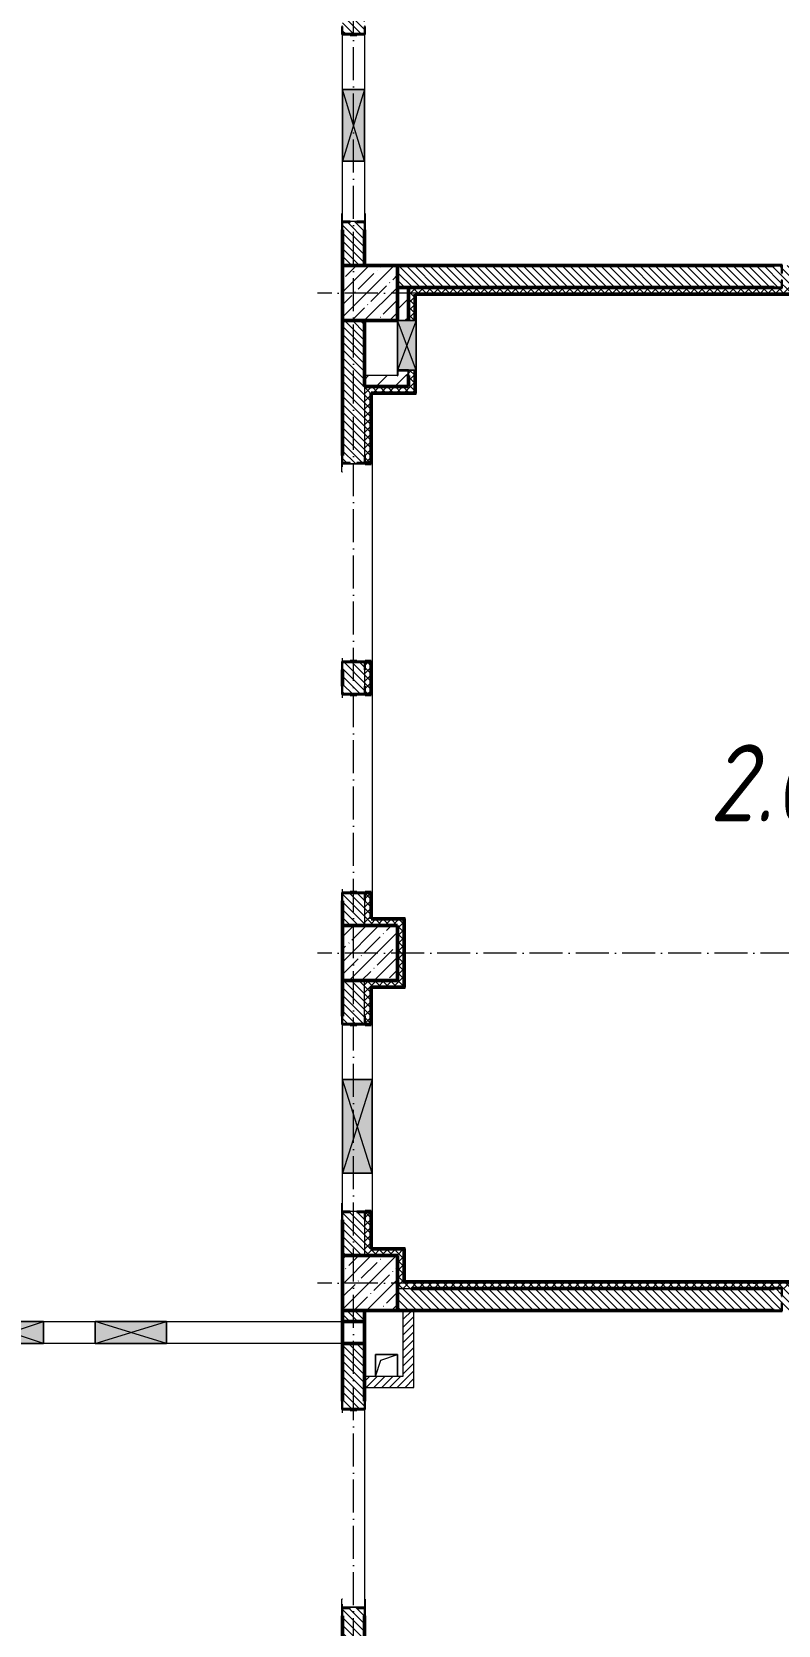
# Model space of a CAD drawing. Header units: millimetres. Extents: x -12989 to 629078, y -109036 to 555275.
# Drawn here: x 133684 to 140472, y 85935 to 100420 of the extents above; entities that cross this region are included whole.
import ezdxf

# ---------------------------------------------------------------- set-up
doc = ezdxf.new("R2010")
doc.units = ezdxf.units.MM
doc.linetypes.add('50_200_ШТРИХ_1Т_ш5_п1_п1_', pattern=[700, 500, -100, 0, -100])
for name, color, linetype, lineweight in [('A-DETL-GENF-OTLN', 7, 'Continuous', 9), ('A-FLOR-____-OTLN', 7, 'Continuous', 9), ('A-GENM-____-MCUT', 7, 'Continuous', 25), ('A-GENM-____-OTLN', 7, 'Continuous', 9), ('A-GENM-____-OTLN-1', 7, 'Continuous', 25), ('A-GLAZ-____-OTLN', 7, 'Continuous', 9), ('A-WALL-____-MCUT-2', 7, 'Continuous', 50), ('A-WALL-____-MCUT-3', 7, 'Continuous', 9), ('A-WALL-____-OTLN', 7, 'Continuous', 9), ('A-WALL-____-PATT-1', 7, 'Continuous', 9), ('A-WALL-FNSH-MCUT-1', 7, 'Continuous', 9), ('I-WALL-____-OTLN', 7, 'Continuous', 9), ('S-COLS-____-MCUT', 7, 'Continuous', 50), ('S-COLS-____-OTLN', 7, 'Continuous', 9), ('S-GRID-____-OTLN-1', 7, '50_200_ШТРИХ_1Т_ш5_п1_п1_', 9), ('Марки помещений', 7, 'Continuous', 9)]:
    doc.layers.add(name, color=color, linetype=linetype, lineweight=lineweight)
doc.layers.add('A-WALL-____-PATT-2', color=7, linetype='Continuous', lineweight=9, true_color=0x787878)
doc.styles.add('ISOCPEUR_I_3', font='isocpeui.ttf', dxfattribs={"width": 0.85, "height": 2.2})
pattern_1 = [(135, (43259.71, 63713.66), (-35.35534, -35.35534), [])]
pattern_2 = [(45, (43259.71, 63713.66), (-35.35534, 35.35534), []), (135, (43259.71, 63713.66), (-35.35534, -35.35534), [])]
pattern_3 = [(45, (43259.71, 63713.66), (-35.35534, 35.35534), [])]
pattern_4 = [(45, (43259.71, 63713.66), (-84.85281, 84.85281), [])]

# ---------------------------------------------------------------- blocks, each defined once
blk = doc.blocks.new('BSC_Колонна _Прямоугольная - 500х500-V27-АР1_План отверстий 2 этажа в осях 1-64_А-ГГ')
at = {"layer": 'S-COLS-____-OTLN'}
h = blk.add_hatch(dxfattribs=at)
h.set_pattern_fill('FP_56', color=256, style=0, pattern_type=2)
h.set_pattern_definition([(45, (-93500, -25331.04), (-114.04925, 114.04925), []), (45, (-93385.95, -25331.04), (-114.04925, 114.04925), [201.613, -40.323, 3.353, -36.97])])
h.paths.add_polyline_path([(-250, -250), (250, -250), (250, 250), (-250, 250)], flags=0)
at = {"layer": 'S-COLS-____-MCUT'}
for p, q in [((250, 250), (-250, 250)), ((-250, 250), (-250, -250)), ((250, -250), (250, 250)), ((-250, -250), (250, -250))]:
    blk.add_line(p, q, dxfattribs=at)
blk = doc.blocks.new('BSC_Колонна _Прямоугольная - 500х500-V29-АР1_План отверстий 2 этажа в осях 1-64_А-ГГ')
at = {"layer": 'S-COLS-____-OTLN'}
h = blk.add_hatch(dxfattribs=at)
h.set_pattern_fill('FP_58', color=256, style=0, pattern_type=2)
h.set_pattern_definition([(45, (-93500, -34331.04), (-114.04925, 114.04925), []), (45, (-93385.95, -34331.04), (-114.04925, 114.04925), [201.613, -40.323, 3.353, -36.97])])
h.paths.add_polyline_path([(-250, -250), (250, -250), (250, 250), (-250, 250)], flags=0)
at = {"layer": 'S-COLS-____-MCUT'}
for p, q in [((250, 250), (-250, 250)), ((-250, 250), (-250, -250)), ((250, -250), (250, 250)), ((-250, -250), (250, -250))]:
    blk.add_line(p, q, dxfattribs=at)
blk = doc.blocks.new('BSC_Колонна _Прямоугольная - 500х500-V35-АР1_План отверстий 2 этажа в осях 1-64_А-ГГ')
at = {"layer": 'S-COLS-____-OTLN'}
h = blk.add_hatch(dxfattribs=at)
h.set_pattern_fill('FP_64', color=256, style=0, pattern_type=2)
h.set_pattern_definition([(45, (-93500, -28331.04), (-114.04925, 114.04925), []), (45, (-93385.95, -28331.04), (-114.04925, 114.04925), [201.613, -40.323, 3.353, -36.97])])
h.paths.add_polyline_path([(-250, -250), (250, -250), (250, 250), (-250, 250), (-250, -75)], flags=0)
at = {"layer": 'S-COLS-____-MCUT'}
for p, q in [((250, 250), (-250, 250)), ((-250, 250), (-250, -250)), ((250, -250), (250, 250)), ((-250, -250), (250, -250))]:
    blk.add_line(p, q, dxfattribs=at)
blk = doc.blocks.new('АР_Перемычка - АР_Перемычка-28448550-АР1_План отверстий 2 этажа в осях 1-64_А-ГГ')
at = {"layer": 'A-GENM-____-OTLN'}
blk.add_line((-350, -100), (-342, -100), dxfattribs=at)
blk = doc.blocks.new('Фахверк_СКБ_Уголок - 200_3960-28268576-АР1_План отверстий 2 этажа в осях 1-64_А-ГГ')
at = {"layer": 'A-GENM-____-MCUT'}
for p, q in [((200, 156), (125, 156)), ((125, 156), (125, 81)), ((131, 81), (131, 150)), ((131, 150), (200, 150)), ((200, 150), (200, 156)), ((125, 81), (131, 81)), ((131, 19), (125, 19)), ((125, 19), (125, -56)), ((131, -50), (131, 19)), ((125, -56), (200, -56)), ((200, -50), (131, -50)), ((200, -56), (200, -50))]:
    blk.add_line(p, q, dxfattribs=at)
blk = doc.blocks.new('154_Стойка_СКБ_Уголок - СМ-2480_200-28346303-АР1_План отверстий 2 этажа в осях 1-64_А-ГГ')
at = {"layer": 'A-GENM-____-MCUT'}
for p, q in [((125, 156), (125, 81)), ((200, 156), (125, 156)), ((131, 81), (131, 150)), ((131, 150), (200, 150)), ((200, 150), (200, 156)), ((125, 81), (131, 81)), ((131, 19), (125, 19)), ((125, 19), (125, -56)), ((131, -50), (131, 19)), ((125, -56), (200, -56)), ((200, -50), (131, -50)), ((200, -56), (200, -50))]:
    blk.add_line(p, q, dxfattribs=at)
blk = doc.blocks.new('Стойка_Влож_Полоса боковая - Полоса-28213942-АР1_План отверстий 2 этажа в осях 1-64_А-ГГ')
at = {"layer": 'A-GENM-____-OTLN'}
for p, q in [((-5, 60), (0, 60)), ((-5, -60), (-5, 60)), ((0, 31), (0, -31)), ((0, -60), (-5, -60))]:
    blk.add_line(p, q, dxfattribs=at)
blk = doc.blocks.new('Стойка_Влож_Уголок_Опорный - Уголок-28213941-АР1_План отверстий 2 этажа в осях 1-64_А-ГГ')
at = {"layer": 'A-GENM-____-OTLN'}
for p, q in [((-212, -6), (-212, 0)), ((0, 0), (0, -6)), ((-212, -75), (-212, -6)), ((-212, -6), (-206, -6)), ((-212, -75), (-206, -75)), ((-6, -6), (0, -6)), ((-6, -75), (0, -75)), ((0, -6), (0, -75))]:
    blk.add_line(p, q, dxfattribs=at)
blk = doc.blocks.new('Стойка_Влож_Уголок_Опорный - Уголок-V141-АР1_План отверстий 2 этажа в осях 1-64_А-ГГ')
at = {"layer": 'A-GENM-____-OTLN'}
for p, q in [((0, 0), (0, -6)), ((-6, -6), (0, -6)), ((-6, -75), (0, -75)), ((0, -6), (0, -75))]:
    blk.add_line(p, q, dxfattribs=at)
blk = doc.blocks.new('Стойка_Влож_Уголок_Опорный - Уголок-V143-АР1_План отверстий 2 этажа в осях 1-64_А-ГГ')
at = {"layer": 'A-GENM-____-OTLN'}
for p, q in [((-212, -6), (-212, 0)), ((-212, -75), (-212, -6)), ((-212, -6), (-206, -6)), ((-212, -75), (-206, -75))]:
    blk.add_line(p, q, dxfattribs=at)
blk = doc.blocks.new('Фахверк_СКБ_Уголок - 200_3550-28267367-АР1_План отверстий 2 этажа в осях 1-64_А-ГГ')
at = {"layer": 'A-GENM-____-MCUT'}
for p, q in [((200, 156), (125, 156)), ((125, 156), (125, 81)), ((131, 81), (131, 150)), ((131, 150), (200, 150)), ((200, 150), (200, 156)), ((125, 81), (131, 81)), ((131, 19), (125, 19)), ((125, 19), (125, -56)), ((131, -50), (131, 19)), ((125, -56), (200, -56)), ((200, -50), (131, -50)), ((200, -56), (200, -50))]:
    blk.add_line(p, q, dxfattribs=at)
blk = doc.blocks.new('AR_Отверстие прямоугольное _в плите_ - AR_Отверстие прямоугольное _в плите_-30458127-АР1_План отверстий 2 этажа в осях 1-64_А-ГГ')
at = {"layer": 'A-GENM-____-OTLN'}
for p, q in [((100, 100), (-100, 100)), ((-100, 100), (-100, -100)), ((-100, -100), (-50, 50)), ((-50, 50), (100, 100)), ((100, -100), (100, 100))]:
    blk.add_line(p, q, dxfattribs=at)
blk = doc.blocks.new('BSC_Колонна _Прямоугольная1 - 200х200 _металл_-35201446-АР1_План отверстий 2 этажа в осях 1-64_А-ГГ')
at = {"layer": 'S-COLS-____-MCUT'}
for p, q in [((100, 100), (-100, 100)), ((-100, 100), (-100, -100)), ((100, -100), (100, 100)), ((-100, -100), (100, -100))]:
    blk.add_line(p, q, dxfattribs=at)
blk = doc.blocks.new('AR_Отверстие прямоугольное _в стене_ - AR_Отверстие прямоугольное _в стене__ОВ-36849991-АР1_План отверстий 2 этажа в осях 1-64_А-ГГ')
at = {"layer": 'A-GLAZ-____-OTLN'}
blk.add_hatch(color=256, dxfattribs=at).paths.add_polyline_path([(425, -100), (425, 170), (-425, 170), (-425, -100), (220, -100)], flags=0)
at = {"layer": 'A-DETL-GENF-OTLN'}
for p, q in [((-425, -100), (-425, 170)), ((-425, 170), (425, 170)), ((425, 170), (-425, -100)), ((-425, 170), (425, -100)), ((425, 170), (-425, 170)), ((-425, 170), (-425, -100)), ((425, 170), (425, -100)), ((425, -100), (425, 170)), ((425, -100), (-425, -100)), ((-425, -100), (425, -100))]:
    blk.add_line(p, q, dxfattribs=at)
blk = doc.blocks.new('AR_Отверстие прямоугольное _в стене_ - AR_Отверстие прямоугольное _в стене__ОВ-36845443-АР1_План отверстий 2 этажа в осях 1-64_А-ГГ')
at = {"layer": 'A-GLAZ-____-OTLN'}
blk.add_hatch(color=256, dxfattribs=at).paths.add_polyline_path([(325, 100), (-325, 100), (-325, -100), (325, -100)], flags=0)
at = {"layer": 'A-DETL-GENF-OTLN'}
for p, q in [((-325, -100), (-325, 100)), ((-325, 100), (325, 100)), ((325, 100), (-325, -100)), ((-325, 100), (325, -100)), ((325, 100), (-325, 100)), ((-325, 100), (-325, -100)), ((325, 100), (325, -100)), ((325, -100), (325, 100)), ((325, -100), (-325, -100)), ((-325, -100), (325, -100))]:
    blk.add_line(p, q, dxfattribs=at)
blk = doc.blocks.new('AR_Отверстие прямоугольное _в стене_ - AR_Отверстие прямоугольное _в стене__ОВ-36849744-АР1_План отверстий 2 этажа в осях 1-64_А-ГГ')
at = {"layer": 'A-GLAZ-____-OTLN'}
blk.add_hatch(color=256, dxfattribs=at).paths.add_polyline_path([(225, -47), (225, 120), (-225, 120), (-225, -50), (225, -50)], flags=0)
at = {"layer": 'A-DETL-GENF-OTLN'}
for p, q in [((-225, -50), (-225, 120)), ((-225, 120), (225, 120)), ((225, 120), (-225, -50)), ((-225, 120), (225, -50)), ((225, 120), (-225, 120)), ((-225, 120), (-225, -50)), ((225, 120), (225, 50)), ((225, 50), (225, 120)), ((225, -50), (-225, -50)), ((-225, -50), (225, -50))]:
    blk.add_line(p, q, dxfattribs=at)
blk = doc.blocks.new('AR_Отверстие прямоугольное _в стене_ - AR_Отверстие прямоугольное _в стене__ОВ-36852113-АР1_План отверстий 2 этажа в осях 1-64_А-ГГ')
at = {"layer": 'A-GLAZ-____-OTLN'}
blk.add_hatch(color=256, dxfattribs=at).paths.add_polyline_path([(325, 100), (-325, 100), (-325, -100), (325, -100), (325, 65)], flags=0)
at = {"layer": 'A-DETL-GENF-OTLN'}
for p, q in [((-325, -100), (-325, 100)), ((-325, 100), (325, 100)), ((325, 100), (-325, -100)), ((-325, 100), (325, -100)), ((325, 100), (-325, 100)), ((-325, 100), (-325, -100)), ((325, 100), (325, -100)), ((325, -100), (325, 100)), ((325, -100), (-325, -100)), ((-325, -100), (325, -100))]:
    blk.add_line(p, q, dxfattribs=at)
blk = doc.blocks.new('154_Фахверк_СКБ_Швеллер - Тип_100_3960_зеркало-36793856-АР1_План отверстий 2 этажа в осях 1-64_А-ГГ')
at = {"layer": 'A-GENM-____-MCUT'}
for p, q in [((175, 50), (125, 50)), ((125, 50), (125, -50)), ((128, 47), (175, 47)), ((128, -47), (128, 47)), ((175, 47), (175, 50)), ((125, -50), (175, -50)), ((175, -47), (128, -47)), ((175, -50), (175, -47))]:
    blk.add_line(p, q, dxfattribs=at)
blk = doc.blocks.new('AR_Отверстие прямоугольное _в стене_ - AR_Отверстие прямоугольное _в стене__ЭОМ-36813478-АР1_План отверстий 2 этажа в осях 1-64_А-ГГ')
at = {"layer": 'A-GLAZ-____-OTLN'}
blk.add_hatch(color=256, dxfattribs=at).paths.add_polyline_path([(300, 100), (-300, 100), (-300, -100), (300, -100), (300, 65)], flags=0)
at = {"layer": 'A-DETL-GENF-OTLN'}
for p, q in [((-300, -100), (-300, 100)), ((-300, 100), (300, 100)), ((300, 100), (-300, -100)), ((-300, 100), (300, -100)), ((300, 100), (-300, 100)), ((-300, 100), (-300, -100)), ((300, 100), (300, -100)), ((300, -100), (300, 100)), ((300, -100), (-300, -100)), ((-300, -100), (300, -100))]:
    blk.add_line(p, q, dxfattribs=at)
blk = doc.blocks.new('2этаж')
at = {"layer": 'S-GRID-____-OTLN-1', "color": 251, "ltscale": 0.6, "true_color": 0x636466}
for p, q in [((77758.3, 454533.3), (77758.3, 508896.9)), ((88482.7, 493347), (77429.6, 493347)), ((88482.7, 487347), (77429.6, 487347)), ((88482.7, 484347), (77429.6, 484347))]:
    blk.add_line(p, q, dxfattribs=at)

msp = doc.modelspace()

# ---------------------------------------------------------------- hatches: boundary and pattern name
at = {"layer": 'A-WALL-____-PATT-1'}
h = msp.add_hatch(dxfattribs=at)
h.set_pattern_fill('FP_6', color=256, style=0, pattern_type=2)
h.set_pattern_definition(pattern_1)
h.paths.add_polyline_path([(136709.7115, 98294.7006), (136709.7115, 98688.7006), (136640.7115, 98688.7006), (136640.7115, 98694.7006), (136578.7115, 98694.7006), (136578.7115, 98688.7006), (136509.7115, 98688.7006), (136509.7115, 98294.7006), (136669.7115, 98294.7006)], flags=0)
h.paths.add_polyline_path([(136640.7115, 100394.7006), (136640.7115, 100400.7006), (136709.7115, 100400.7006), (136709.7115, 100794.7006), (136509.7115, 100794.7006), (136509.7115, 100400.7006), (136578.7115, 100400.7006), (136578.7115, 100394.7006)], flags=0)
h = msp.add_hatch(dxfattribs=at)
h.set_pattern_fill('FP_6', color=256, style=0, pattern_type=2)
h.set_pattern_definition(pattern_1)
h.paths.add_polyline_path([(144009.7115, 98094.7006), (144009.7115, 98294.7006), (140509.7115, 98294.7006), (140509.7115, 98225.7006), (140503.7115, 98225.7006), (140503.7115, 98294.7006), (137009.7115, 98294.7006), (137009.7115, 98094.7006), (140503.7115, 98094.7006), (140503.7115, 98163.7006), (140509.7115, 98163.7006), (140509.7115, 98094.7006), (143991.4863, 98094.7006)], flags=0)
h = msp.add_hatch(dxfattribs=at)
h.set_pattern_fill('FP_4', color=256, style=0, pattern_type=2)
h.set_pattern_definition(pattern_4)
h.paths.add_polyline_path([(137106.7115, 97294.7006), (137106.7115, 97341.7006), (137012.7115, 97341.7006), (137012.7115, 97294.7006), (137059.7115, 97294.7006)], flags=0)
h.paths.add_polyline_path([(137009.7115, 97794.7006), (137109.7115, 97794.7006), (137109.7115, 98094.7006), (137009.7115, 98094.7006)], flags=0)
h = msp.add_hatch(dxfattribs=at)
h.set_pattern_fill('FP_6', color=256, style=0, pattern_type=2)
h.set_pattern_definition(pattern_1)
h.paths.add_polyline_path([(136709.7115, 92294.7006), (136709.7115, 92588.7006), (136640.7115, 92588.7006), (136640.7115, 92594.7006), (136578.7115, 92594.7006), (136578.7115, 92588.7006), (136509.7115, 92588.7006), (136509.7115, 92294.7006)], flags=0)
h.paths.add_polyline_path([(136640.7115, 94394.7006), (136640.7115, 94400.7006), (136709.7115, 94400.7006), (136709.7115, 94688.7006), (136640.7115, 94688.7006), (136640.7115, 94694.7006), (136578.7115, 94694.7006), (136578.7115, 94688.7006), (136509.7115, 94688.7006), (136509.7115, 94400.7006), (136578.7115, 94400.7006), (136578.7115, 94394.7006)], flags=0)
h.paths.add_polyline_path([(136640.7115, 96494.7006), (136640.7115, 96500.7006), (136709.7115, 96500.7006), (136709.7115, 97794.7006), (136509.7115, 97794.7006), (136509.7115, 96500.7006), (136578.7115, 96500.7006), (136578.7115, 96494.7006)], flags=0)
h = msp.add_hatch(dxfattribs=at)
h.set_pattern_fill('FP_4', color=256, style=0, pattern_type=2)
h.set_pattern_definition(pattern_4)
h.paths.add_polyline_path([(136709.7115, 97194.7006), (137109.7115, 97194.7006), (137109.7115, 97294.7006), (136709.7115, 97294.7006)], flags=0)
h = msp.add_hatch(dxfattribs=at)
h.set_pattern_fill('FP_6', color=256, style=0, pattern_type=2)
h.set_pattern_definition(pattern_1)
h.paths.add_polyline_path([(136549.7115, 89294.7006), (136709.7115, 89294.7006), (136709.7115, 89688.7006), (136640.7115, 89688.7006), (136640.7115, 89694.7006), (136578.7115, 89694.7006), (136578.7115, 89688.7006), (136509.7115, 89688.7006), (136509.7115, 89294.7006)], flags=0)
h.paths.add_polyline_path([(136578.7115, 91394.7006), (136640.7115, 91394.7006), (136640.7115, 91400.7006), (136709.7115, 91400.7006), (136709.7115, 91794.7006), (136509.7115, 91794.7006), (136509.7115, 91400.7006), (136578.7115, 91400.7006)], flags=0)
h = msp.add_hatch(dxfattribs=at)
h.set_pattern_fill('FP_6', color=256, style=0, pattern_type=2)
h.set_pattern_definition(pattern_1)
h.paths.add_polyline_path([(143991.4863, 88794.7006), (144009.7115, 88794.7006), (144009.7115, 88994.7006), (140509.7115, 88994.7006), (140509.7115, 88925.7006), (140503.7115, 88925.7006), (140503.7115, 88994.7006), (137009.7115, 88994.7006), (137009.7115, 88794.7006), (140503.7115, 88794.7006), (140503.7115, 88863.7006), (140509.7115, 88863.7006), (140509.7115, 88794.7006), (142224.022, 88794.7006)], flags=0)
h = msp.add_hatch(dxfattribs=at)
h.set_pattern_fill('FP_6', color=256, style=0, pattern_type=2)
h.set_pattern_definition(pattern_1)
h.paths.add_polyline_path([(136709.7115, 83294.7006), (136709.7115, 84719.7006), (136509.7115, 84719.7006), (136509.7115, 83294.7006)], flags=0)
h.paths.add_polyline_path([(136509.7115, 85669.7006), (136709.7115, 85669.7006), (136709.7115, 86088.7006), (136640.7115, 86088.7006), (136640.7115, 86094.7006), (136578.7115, 86094.7006), (136578.7115, 86088.7006), (136509.7115, 86088.7006), (136509.7115, 86019.7006)], flags=0)
h.paths.add_polyline_path([(136640.7115, 87894.7006), (136640.7115, 87900.7006), (136709.7115, 87900.7006), (136709.7115, 88494.7006), (136509.7115, 88494.7006), (136509.7115, 87900.7006), (136578.7115, 87900.7006), (136578.7115, 87894.7006)], flags=0)
h.paths.add_polyline_path([(136509.7115, 88694.7006), (136709.7115, 88694.7006), (136709.7115, 88794.7006), (136509.7115, 88794.7006)], flags=0)
h = msp.add_hatch(dxfattribs=at)
h.set_pattern_fill('FP_5', color=256, style=0, pattern_type=2)
h.set_pattern_definition(pattern_3)
h.paths.add_polyline_path([(137159.7115, 88194.7006), (137159.7115, 88794.7006), (137059.7115, 88794.7006), (137059.7115, 88194.7006)], flags=0)
h = msp.add_hatch(dxfattribs=at)
h.set_pattern_fill('FP_5', color=256, style=0, pattern_type=2)
h.set_pattern_definition(pattern_3)
h.paths.add_polyline_path([(136709.7115, 88094.7006), (137159.7115, 88094.7006), (137159.7115, 88194.7006), (136709.7115, 88194.7006)], flags=0)
at = {"layer": 'A-WALL-____-PATT-2'}
h = msp.add_hatch(dxfattribs=at)
h.set_pattern_fill('FP_7', color=256, style=0, pattern_type=2)
h.set_pattern_definition(pattern_2)
h.paths.add_polyline_path([(137169.7115, 97134.7006), (137169.7115, 97344.7006), (137109.7115, 97344.7006), (137109.7115, 97134.7006)], flags=0)
h.paths.add_polyline_path([(137109.7115, 97794.7006), (137169.7115, 97794.7006), (137169.7115, 98094.7006), (137109.7115, 98094.7006)], flags=0)
h = msp.add_hatch(dxfattribs=at)
h.set_pattern_fill('FP_7', color=256, style=0, pattern_type=2)
h.set_pattern_definition(pattern_2)
h.paths.add_polyline_path([(143939.7115, 98034.7006), (143949.7115, 98034.7006), (143949.7115, 98094.7006), (140509.7115, 98094.7006), (140509.7115, 98088.7006), (140434.7115, 98088.7006), (140434.7115, 98094.7006), (137169.7115, 98094.7006), (137169.7115, 98034.7006), (142224.022, 98034.7006)], flags=0)
h = msp.add_hatch(dxfattribs=at)
h.set_pattern_fill('FP_7', color=256, style=0, pattern_type=2)
h.set_pattern_definition(pattern_2)
h.paths.add_polyline_path([(136769.7115, 92294.7006), (136769.7115, 92594.7006), (136715.7115, 92594.7006), (136715.7115, 92519.7006), (136709.7115, 92519.7006), (136709.7115, 92294.7006)], flags=0)
h.paths.add_polyline_path([(136769.7115, 94394.7006), (136769.7115, 94694.7006), (136715.7115, 94694.7006), (136715.7115, 94619.7006), (136709.7115, 94619.7006), (136709.7115, 94469.7006), (136715.7115, 94469.7006), (136715.7115, 94394.7006)], flags=0)
h.paths.add_polyline_path([(136769.7115, 96494.7006), (136769.7115, 97194.7006), (136709.7115, 97194.7006), (136709.7115, 96569.7006), (136715.7115, 96569.7006), (136715.7115, 96494.7006)], flags=0)
h = msp.add_hatch(dxfattribs=at)
h.set_pattern_fill('FP_7', color=256, style=0, pattern_type=2)
h.set_pattern_definition(pattern_2)
h.paths.add_polyline_path([(136769.7115, 97134.7006), (137109.7115, 97134.7006), (137109.7115, 97194.7006), (136769.7115, 97194.7006)], flags=0)
h = msp.add_hatch(dxfattribs=at)
h.set_pattern_fill('FP_7', color=256, style=0, pattern_type=2)
h.set_pattern_definition(pattern_2)
h.paths.add_polyline_path([(137009.7115, 92294.7006), (137069.7115, 92294.7006), (137069.7115, 92354.7006), (136769.7115, 92354.7006), (136769.7115, 92294.7006), (136921.6291, 92294.7006)], flags=0)
h = msp.add_hatch(dxfattribs=at)
h.set_pattern_fill('FP_7', color=256, style=0, pattern_type=2)
h.set_pattern_definition(pattern_2)
h.paths.add_polyline_path([(137069.7115, 91734.7006), (137069.7115, 92294.7006), (137009.7115, 92294.7006), (137009.7115, 91734.7006)], flags=0)
h = msp.add_hatch(dxfattribs=at)
h.set_pattern_fill('FP_7', color=256, style=0, pattern_type=2)
h.set_pattern_definition(pattern_2)
h.paths.add_polyline_path([(137009.7115, 91734.7006), (137009.7115, 91794.7006), (136709.7115, 91794.7006), (136709.7115, 91734.7006), (136921.6291, 91734.7006)], flags=0)
h = msp.add_hatch(dxfattribs=at)
h.set_pattern_fill('FP_7', color=256, style=0, pattern_type=2)
h.set_pattern_definition(pattern_2)
h.paths.add_polyline_path([(136709.7115, 89294.7006), (136769.7115, 89294.7006), (136769.7115, 89694.7006), (136715.7115, 89694.7006), (136715.7115, 89619.7006), (136709.7115, 89619.7006)], flags=0)
h.paths.add_polyline_path([(136715.7115, 91394.7006), (136769.7115, 91394.7006), (136769.7115, 91734.7006), (136709.7115, 91734.7006), (136709.7115, 91469.7006), (136715.7115, 91469.7006), (136715.7115, 91400.7006)], flags=0)
h = msp.add_hatch(dxfattribs=at)
h.set_pattern_fill('FP_7', color=256, style=0, pattern_type=2)
h.set_pattern_definition(pattern_2)
h.paths.add_polyline_path([(136779.7115, 89294.7006), (137009.7115, 89294.7006), (137009.7115, 89354.7006), (136769.7115, 89354.7006), (136769.7115, 89294.7006)], flags=0)
h = msp.add_hatch(dxfattribs=at)
h.set_pattern_fill('FP_7', color=256, style=0, pattern_type=2)
h.set_pattern_definition(pattern_2)
h.paths.add_polyline_path([(137009.7115, 88994.7006), (137069.7115, 88994.7006), (137069.7115, 89354.7006), (137009.7115, 89354.7006), (137009.7115, 89294.7006)], flags=0)
h = msp.add_hatch(dxfattribs=at)
h.set_pattern_fill('FP_7', color=256, style=0, pattern_type=2)
h.set_pattern_definition(pattern_2)
h.paths.add_polyline_path([(143949.7115, 88994.7006), (143949.7115, 89054.7006), (137069.7115, 89054.7006), (137069.7115, 88994.7006), (140434.7115, 88994.7006), (140434.7115, 89000.7006), (140509.7115, 89000.7006), (140509.7115, 88994.7006), (143939.7115, 88994.7006)], flags=0)

# ---------------------------------------------------------------- linework, layer by layer
at = {"layer": 'A-FLOR-____-OTLN'}
for p, q in [((136809.7115, 88394.7006), (137009.7115, 88394.7006)), ((136809.7115, 88194.7006), (136809.7115, 88394.7006)), ((137009.7115, 88394.7006), (137009.7115, 88194.7006))]:
    msp.add_line(p, q, dxfattribs=at)
at = {"layer": 'A-WALL-____-MCUT-2'}
for p, q in [((136578.7115, 100394.7006), (136640.7115, 100394.7006)), ((136509.7115, 98619.7006), (136509.7115, 98294.7006)), ((136709.7115, 98294.7006), (136709.7115, 98619.7006)), ((140434.7115, 98294.7006), (137009.7115, 98294.7006)), ((140434.7115, 98094.7006), (137009.7115, 98094.7006)), ((137109.7115, 98094.7006), (137109.7115, 97794.7006)), ((137169.7115, 98034.7006), (143949.7115, 98034.7006)), ((137169.7115, 97794.7006), (137169.7115, 98034.7006)), ((136509.7115, 97794.7006), (136509.7115, 96569.7006)), ((136709.7115, 97194.7006), (136709.7115, 97794.7006)), ((137169.7115, 97134.7006), (137169.7115, 97344.7006)), ((137109.7115, 97194.7006), (136709.7115, 97194.7006)), ((137109.7115, 97294.7006), (137109.7115, 97194.7006)), ((136769.7115, 96494.7006), (136769.7115, 97134.7006)), ((136769.7115, 97134.7006), (137169.7115, 97134.7006)), ((136715.7115, 96494.7006), (136769.7115, 96494.7006)), ((136509.7115, 94619.7006), (136509.7115, 94469.7006)), ((136640.7115, 94694.7006), (136578.7115, 94694.7006)), ((136769.7115, 94694.7006), (136715.7115, 94694.7006)), ((136769.7115, 94394.7006), (136769.7115, 94694.7006)), ((136578.7115, 94394.7006), (136640.7115, 94394.7006)), ((136715.7115, 94394.7006), (136769.7115, 94394.7006)), ((136640.7115, 92594.7006), (136578.7115, 92594.7006)), ((136769.7115, 92594.7006), (136715.7115, 92594.7006)), ((136769.7115, 92354.7006), (136769.7115, 92594.7006)), ((136509.7115, 92519.7006), (136509.7115, 92294.7006)), ((137069.7115, 92354.7006), (136769.7115, 92354.7006)), ((137069.7115, 91734.7006), (137069.7115, 92354.7006)), ((136509.7115, 91794.7006), (136509.7115, 91469.7006)), ((136769.7115, 91734.7006), (137069.7115, 91734.7006)), ((136769.7115, 91394.7006), (136769.7115, 91734.7006)), ((136578.7115, 91394.7006), (136640.7115, 91394.7006)), ((136715.7115, 91394.7006), (136769.7115, 91394.7006)), ((136769.7115, 89694.7006), (136715.7115, 89694.7006)), ((136769.7115, 89354.7006), (136769.7115, 89694.7006)), ((136509.7115, 89619.7006), (136509.7115, 89294.7006)), ((137069.7115, 89354.7006), (136769.7115, 89354.7006)), ((137069.7115, 89054.7006), (137069.7115, 89354.7006)), ((143949.7115, 89054.7006), (137069.7115, 89054.7006)), ((140434.7115, 88994.7006), (137139.1084, 88994.7006)), ((136509.7115, 88794.7006), (136509.7115, 88694.7006)), ((136709.7115, 88694.7006), (136709.7115, 88794.7006)), ((137009.7115, 88794.7006), (140434.7115, 88794.7006)), ((136509.7115, 88494.7006), (136509.7115, 87969.7006)), ((136709.7115, 87969.7006), (136709.7115, 88494.7006)), ((136578.7115, 87894.7006), (136640.7115, 87894.7006)), ((136509.7115, 86019.7006), (136509.7115, 85669.7006)), ((136709.7115, 85669.7006), (136709.7115, 86019.7006))]:
    msp.add_line(p, q, dxfattribs=at)
at = {"layer": 'A-WALL-____-MCUT-3'}
for p, q in [((136709.7115, 97194.7006), (136709.7115, 96569.7006)), ((136709.7115, 94619.7006), (136709.7115, 94469.7006)), ((136709.7115, 92519.7006), (136709.7115, 92294.7006)), ((136709.7115, 91469.7006), (136709.7115, 91794.7006)), ((136709.7115, 89619.7006), (136709.7115, 89294.7006)), ((137009.7115, 88994.7006), (137139.1084, 88994.7006))]:
    msp.add_line(p, q, dxfattribs=at)
at = {"layer": 'A-WALL-____-OTLN'}
for p, q in [((136779.7115, 96494.7006), (136779.7115, 94694.7006)), ((136779.7115, 94394.7006), (136779.7115, 92594.7006)), ((136779.7115, 91394.7006), (136779.7115, 90894.7006)), ((136779.7115, 90044.7006), (136779.7115, 89694.7006))]:
    msp.add_line(p, q, dxfattribs=at)
at = {"layer": 'A-WALL-FNSH-MCUT-1'}
for p, q in [((137179.7115, 98024.7006), (143939.7115, 98024.7006)), ((137179.7115, 97794.7006), (137179.7115, 98024.7006)), ((137179.7115, 97124.7006), (137179.7115, 97344.7006)), ((137009.7115, 97294.7006), (136709.7115, 97294.7006)), ((136779.7115, 96494.7006), (136779.7115, 97124.7006)), ((136779.7115, 97124.7006), (137179.7115, 97124.7006)), ((136769.7115, 96494.7006), (136779.7115, 96494.7006)), ((136779.7115, 94694.7006), (136769.7115, 94694.7006)), ((136779.7115, 94394.7006), (136779.7115, 94694.7006)), ((136769.7115, 94394.7006), (136779.7115, 94394.7006)), ((136779.7115, 92594.7006), (136769.7115, 92594.7006)), ((136779.7115, 92364.7006), (136779.7115, 92594.7006)), ((137079.7115, 92364.7006), (136779.7115, 92364.7006)), ((137079.7115, 91724.7006), (137079.7115, 92364.7006)), ((136779.7115, 91724.7006), (137079.7115, 91724.7006)), ((136779.7115, 91394.7006), (136779.7115, 91724.7006)), ((136769.7115, 91394.7006), (136779.7115, 91394.7006)), ((136779.7115, 89694.7006), (136769.7115, 89694.7006)), ((136779.7115, 89364.7006), (136779.7115, 89694.7006)), ((137079.7115, 89364.7006), (136779.7115, 89364.7006)), ((137079.7115, 89064.7006), (137079.7115, 89364.7006)), ((143939.7115, 89064.7006), (137079.7115, 89064.7006)), ((137059.7115, 88794.7006), (137059.7115, 88194.7006)), ((137159.7115, 88094.7006), (137159.7115, 88794.7006)), ((137059.7115, 88194.7006), (136709.7115, 88194.7006)), ((136709.7115, 88094.7006), (137159.7115, 88094.7006))]:
    msp.add_line(p, q, dxfattribs=at)
at = {"layer": 'I-WALL-____-OTLN'}
for p, q in [((136509.7115, 99894.7006), (136509.7115, 100394.7006)), ((136709.7115, 100394.7006), (136709.7115, 99894.7006)), ((136509.7115, 98694.7006), (136509.7115, 99244.7006)), ((136709.7115, 99244.7006), (136709.7115, 98694.7006)), ((136509.7115, 96464.7006), (136509.7115, 96494.7006)), ((136509.7115, 94694.7006), (136509.7115, 94724.7006)), ((136509.7115, 94364.7006), (136509.7115, 94394.7006)), ((136509.7115, 92594.7006), (136509.7115, 92624.7006)), ((136509.7115, 90894.7006), (136509.7115, 91394.7006)), ((136509.7115, 89694.7006), (136509.7115, 90044.7006)), ((133789.7115, 88694.7006), (134259.7115, 88694.7006)), ((134909.7115, 88694.7006), (136509.7115, 88694.7006)), ((134259.7115, 88494.7006), (133789.7115, 88494.7006)), ((136509.7115, 88494.7006), (134909.7115, 88494.7006)), ((136509.7115, 87864.7006), (136509.7115, 87894.7006)), ((136709.7115, 87894.7006), (136709.7115, 86094.7006)), ((136509.7115, 86094.7006), (136509.7115, 86124.7006))]:
    msp.add_line(p, q, dxfattribs=at)

# ---------------------------------------------------------------- block references
msp.add_blockref('2этаж', (58851.3748, -395302.2823))
at = {"layer": 'A-GENM-____-OTLN'}
for name, p, rotation in [('Стойка_Влож_Уголок_Опорный - Уголок-28213941-АР1_План отверстий 2 этажа в осях 1-64_А-ГГ', (136503.7115, 98694.7006), 180), ('Стойка_Влож_Полоса боковая - Полоса-28213942-АР1_План отверстий 2 этажа в осях 1-64_А-ГГ', (136609.7115, 98694.7006), 269.9999999999999), ('Стойка_Влож_Полоса боковая - Полоса-28213942-АР1_План отверстий 2 этажа в осях 1-64_А-ГГ', (136609.7115, 96494.7006), 89.99999999999991), ('Стойка_Влож_Уголок_Опорный - Уголок-V141-АР1_План отверстий 2 этажа в осях 1-64_А-ГГ', (136503.7115, 89694.7006), 180), ('Стойка_Влож_Полоса боковая - Полоса-28213942-АР1_План отверстий 2 этажа в осях 1-64_А-ГГ', (136609.7115, 89694.7006), 269.9999999999999), ('АР_Перемычка - АР_Перемычка-28448550-АР1_План отверстий 2 этажа в осях 1-64_А-ГГ', (136609.7115, 89694.7006), 89.9999999999999), ('Стойка_Влож_Уголок_Опорный - Уголок-28213941-АР1_План отверстий 2 этажа в осях 1-64_А-ГГ', (136503.7115, 86094.7006), 180), ('Стойка_Влож_Полоса боковая - Полоса-28213942-АР1_План отверстий 2 этажа в осях 1-64_А-ГГ', (136609.7115, 86094.7006), 269.9999999999999)]:
    msp.add_blockref(name, p, dxfattribs=dict(at, rotation=rotation))
for name, p in [('Стойка_Влож_Уголок_Опорный - Уголок-V143-АР1_План отверстий 2 этажа в осях 1-64_А-ГГ', (136715.7115, 96494.7006)), ('AR_Отверстие прямоугольное _в плите_ - AR_Отверстие прямоугольное _в плите_-30458127-АР1_План отверстий 2 этажа в осях 1-64_А-ГГ', (136909.7115, 88294.7006))]:
    msp.add_blockref(name, p, dxfattribs=at)
at = {"layer": 'A-GENM-____-OTLN-1'}
for name, p, rotation in [('Фахверк_СКБ_Уголок - 200_3960-28268576-АР1_План отверстий 2 этажа в осях 1-64_А-ГГ', (136659.7115, 100269.7006), 89.9999999999999), ('154_Стойка_СКБ_Уголок - СМ-2480_200-28346303-АР1_План отверстий 2 этажа в осях 1-64_А-ГГ', (136559.7115, 98819.7006), 269.9999999999999), ('Фахверк_СКБ_Уголок - 200_3550-28267367-АР1_План отверстий 2 этажа в осях 1-64_А-ГГ', (140634.7115, 98244.7006), 180), ('154_Фахверк_СКБ_Швеллер - Тип_100_3960_зеркало-36793856-АР1_План отверстий 2 этажа в осях 1-64_А-ГГ', (137059.7115, 97469.7006), 270), ('154_Стойка_СКБ_Уголок - СМ-2480_200-28346303-АР1_План отверстий 2 этажа в осях 1-64_А-ГГ', (136659.7115, 96369.7006), 89.9999999999999), ('Фахверк_СКБ_Уголок - 200_3960-28268576-АР1_План отверстий 2 этажа в осях 1-64_А-ГГ', (136559.7115, 94819.7006), 269.9999999999999), ('Фахверк_СКБ_Уголок - 200_3960-28268576-АР1_План отверстий 2 этажа в осях 1-64_А-ГГ', (136659.7115, 94269.7006), 89.9999999999999), ('Фахверк_СКБ_Уголок - 200_3960-28268576-АР1_План отверстий 2 этажа в осях 1-64_А-ГГ', (136559.7115, 92719.7006), 269.9999999999999), ('Фахверк_СКБ_Уголок - 200_3960-28268576-АР1_План отверстий 2 этажа в осях 1-64_А-ГГ', (136659.7115, 91269.7006), 89.9999999999999), ('154_Стойка_СКБ_Уголок - СМ-2480_200-28346303-АР1_План отверстий 2 этажа в осях 1-64_А-ГГ', (136559.7115, 89819.7006), 269.9999999999999), ('Фахверк_СКБ_Уголок - 200_3550-28267367-АР1_План отверстий 2 этажа в осях 1-64_А-ГГ', (140634.7115, 88944.7006), 180), ('Фахверк_СКБ_Уголок - 200_3960-28268576-АР1_План отверстий 2 этажа в осях 1-64_А-ГГ', (136659.7115, 87769.7006), 89.9999999999999), ('154_Стойка_СКБ_Уголок - СМ-2480_200-28346303-АР1_План отверстий 2 этажа в осях 1-64_А-ГГ', (136559.7115, 86219.7006), 269.9999999999999)]:
    msp.add_blockref(name, p, dxfattribs=dict(at, rotation=rotation))
at = {"layer": 'A-GLAZ-____-OTLN'}
for name, p, rotation in [('AR_Отверстие прямоугольное _в стене_ - AR_Отверстие прямоугольное _в стене__ОВ-36845443-АР1_План отверстий 2 этажа в осях 1-64_А-ГГ', (136609.7115, 99569.7006), 269.9999999999999), ('AR_Отверстие прямоугольное _в стене_ - AR_Отверстие прямоугольное _в стене__ОВ-36849744-АР1_План отверстий 2 этажа в осях 1-64_А-ГГ', (137059.7115, 97569.7006), 270), ('AR_Отверстие прямоугольное _в стене_ - AR_Отверстие прямоугольное _в стене__ОВ-36849991-АР1_План отверстий 2 этажа в осях 1-64_А-ГГ', (136609.7115, 90469.7006), 269.9999999999999), ('AR_Отверстие прямоугольное _в стене_ - AR_Отверстие прямоугольное _в стене__ЭОМ-36813478-АР1_План отверстий 2 этажа в осях 1-64_А-ГГ', (133489.7115, 88594.7006), 180), ('AR_Отверстие прямоугольное _в стене_ - AR_Отверстие прямоугольное _в стене__ОВ-36852113-АР1_План отверстий 2 этажа в осях 1-64_А-ГГ', (134584.7115, 88594.7006), 180)]:
    msp.add_blockref(name, p, dxfattribs=dict(at, rotation=rotation))
at = {"layer": 'S-COLS-____-OTLN'}
for name, p in [('BSC_Колонна _Прямоугольная - 500х500-V29-АР1_План отверстий 2 этажа в осях 1-64_А-ГГ', (136759.7115, 98044.7006)), ('BSC_Колонна _Прямоугольная - 500х500-V35-АР1_План отверстий 2 этажа в осях 1-64_А-ГГ', (136759.7115, 92044.7006)), ('BSC_Колонна _Прямоугольная - 500х500-V27-АР1_План отверстий 2 этажа в осях 1-64_А-ГГ', (136759.7115, 89044.7006))]:
    msp.add_blockref(name, p, dxfattribs=at)
at = {"layer": 'S-COLS-____-OTLN', "rotation": 270.0000000000001}
msp.add_blockref('BSC_Колонна _Прямоугольная1 - 200х200 _металл_-35201446-АР1_План отверстий 2 этажа в осях 1-64_А-ГГ', (136609.7115, 88594.7006), dxfattribs=at)

# ---------------------------------------------------------------- texts
at = {"layer": 'Марки помещений', "insert": (139847.3806, 93942.0483), "char_height": 700, "width": 785.65375, "attachment_point": 1, "style": 'ISOCPEUR_I_3'}
msp.add_mtext('2.038', dxfattribs=at)

doc.saveas('drawing.dxf')
